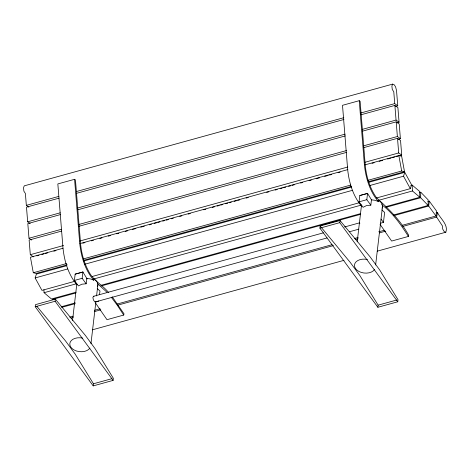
<?xml version="1.0" encoding="UTF-8"?>
<svg xmlns="http://www.w3.org/2000/svg" width="470" height="470" viewBox="0 0 470 470"><rect width="100%" height="100%" fill="white"/><g stroke="black" fill="none" stroke-linecap="round" stroke-linejoin="round"><path stroke-width="0.7" d="M393.466 215.013L428.117 205.449L420.679 197.735L420.721 192.165L419.311 192.553M428.117 205.449L428.158 199.879L420.721 192.165M35.232 306.751L35.479 304.642L55.36 299.149L85.364 335.404L95.028 348.593L113.346 378.279L113.1 380.395L93.213 385.888L35.232 306.751L55.113 301.258L55.36 299.149M97.59 286.271A10.51 6.95 6.7 0 0 95.146 279.873L93.747 278.992L93.618 280.096L90.44 278.916L86.797 278.452L86.169 283.786L81.821 284.209L78.425 285.925L74.407 280.443L75.147 274.139L82.89 271.995L87.15 278.974M72.527 320.475L76.792 284.174L76.874 284.72C68.315 274.556 64.39 261.191 62.998 248.16L57.839 183.929L74.583 179.305L75.447 179.928L80.605 244.095C81.545 254.305 84.565 264.369 89.723 273.246C94.353 281.219 103.03 285.466 108.67 292.593M86.169 283.786L82.15 278.305L82.89 271.995M90.969 343.605L95.892 301.699M96.567 295.918L97.842 285.079M99.552 294.596L99.969 291.024L97.208 288.51M93.213 385.888L93.46 383.773L75.147 354.08L65.483 340.891L36.866 306.317M319.894 228.138L320.14 226.023L340.027 220.536L370.031 256.784L379.695 269.974L398.008 299.666L397.761 301.775L377.874 307.268L319.894 228.138L339.775 222.645L340.027 220.536M359.068 201.83L359.809 195.52L367.558 193.382L371.459 199.838L370.83 205.173L366.482 205.596L363.087 207.311L359.068 201.83L366.812 199.691L367.558 193.382M357.194 241.862L361.459 205.56L361.536 206.107M375.63 264.992L382.504 206.465M380.641 223.18L383.455 222.404L384.63 212.411L381.875 209.896M377.874 307.268L378.127 305.159L359.809 275.467L350.144 262.278L320.14 226.023M402.056 225.365L435.995 215.994L428.693 206.03L429.269 201.101L427.859 201.495M435.995 215.994L436.571 211.065L429.269 201.101M359.726 223.655L359.803 223.156M437.476 212.534C440.255 218.679 448.639 224.689 445.819 232.215L444.268 231.716L442.681 229.043L442.423 225.953L436.642 217.081L437.476 212.534L436.066 212.922M95.804 303.444L106.978 319.676L123.722 315.053L124.004 313.819L112.248 296.823M380.048 224.308L391.639 241.063L408.383 236.439L408.665 235.206C400.587 220.512 388.643 208.845 376.464 197.682C369.825 188.276 366.394 176.861 365.266 165.481L360.114 101.309L359.25 100.692L342.507 105.315L347.665 169.547C349.063 182.689 353.052 196.178 361.765 206.377M95.498 301.505L95.369 301.834M75.165 281.201L41.936 290.384L35.144 277.946L36.396 274.092L66.799 265.691M376.382 198.017L410.316 188.646L403.53 176.209L404.782 172.355L368.721 182.313M410.316 188.646L411.567 184.786L404.782 172.355M397.755 105.791L396.521 90.498L395.57 86.785L394.195 84.759L392.65 84.112L391.886 86.039L392.274 89.453L393.778 91.773L394.73 103.623L397.755 105.791L395.628 106.379M392.65 84.112L24.264 185.85L23.5 187.777L23.894 191.19L25.392 193.511L26.344 205.361L28.864 207.17M26.344 205.361L58.868 196.378M76.545 191.496L343.823 117.682M360.79 112.994L394.73 103.623M59.014 198.17L26.49 207.153L27.665 221.805L30.186 223.614M76.692 193.287L343.964 119.474M360.937 114.792L394.876 105.415L397.896 107.589L399.071 122.235L396.95 122.823M27.665 221.805L60.189 212.822M77.162 208.134L345.139 134.126M362.112 129.438L396.051 120.067L399.071 122.235M60.336 214.614L27.812 223.597L28.987 238.249L31.508 240.058M78.014 209.732L345.286 135.924M362.253 131.236L396.192 121.859L399.218 124.033L400.393 138.685L398.272 139.267M28.987 238.249L61.511 229.266M78.484 224.578L346.461 150.57M363.433 145.888L397.373 136.512L400.393 138.685M61.658 231.064L29.128 240.047L30.309 254.693L33.329 256.867M78.625 226.376L346.607 152.368M363.574 147.68L397.514 138.309L400.54 140.477L401.715 155.129L399.594 155.717M30.309 254.693L63.538 245.516M79.8 241.028L347.782 167.014M364.755 162.332L398.689 152.956L401.715 155.129M62.962 248.278L30.438 257.26L33.3 272.735L36.125 273.434L67.239 264.839M79.935 243.589L347.912 169.582M364.885 164.894L398.824 155.523L401.65 156.222L404.511 171.697L368.451 181.655M36.866 255.886L38.986 255.304M41.818 254.523L43.939 253.935M45.349 253.547L47.47 252.96M53.839 251.203L55.959 250.616M82.826 243.196L84.947 242.608M91.309 240.851L93.43 240.264M99.793 238.507L101.919 237.926M108.282 236.163L110.403 235.582M116.766 233.825L118.887 233.238M125.249 231.481L127.37 230.893M132.323 229.525L135.853 228.549M140.806 227.186L144.343 226.205M149.29 224.842L151.411 224.255M154.242 223.473L156.363 222.886M157.773 222.498L159.894 221.911M162.726 221.129L164.847 220.542M166.263 220.154L168.383 219.566M171.209 218.785L173.33 218.203M179.693 216.441L181.814 215.859M188.182 214.103L190.303 213.515M203.733 209.802L205.854 209.221M212.223 207.464L214.344 206.876M217.169 206.095L219.29 205.508M220.706 205.12L222.827 204.532M225.653 203.751L227.774 203.163M229.19 202.776L231.311 202.188M234.136 201.407L236.263 200.819M237.673 200.432L239.794 199.844M246.157 198.087L248.283 197.5M266.666 192.424L268.787 191.836M275.15 190.08L277.271 189.498M280.096 188.717L282.217 188.129M283.633 187.742L285.754 187.154M288.586 186.373L290.707 185.785M292.117 185.397L294.238 184.81M300.606 183.053L302.727 182.466M309.09 180.709L311.211 180.122M316.157 178.759L319.694 177.778M324.647 176.415L328.178 175.439M329.593 175.046L331.714 174.458M338.077 172.701L340.198 172.114M372.017 163.331L374.138 162.743M379.09 161.375L382.627 160.399M387.574 159.036L391.111 158.055M392.521 157.667L394.647 157.08M396.057 156.692L398.178 156.105M33.3 272.735L66.534 263.558M83.507 258.87L350.779 185.057M367.746 180.374L401.686 170.998L404.511 171.697M84.206 260.157L351.484 186.343M83.772 261.009L351.748 186.995M35.144 277.946L67.674 268.963M84.641 264.281L352.623 190.274M369.59 185.585L403.53 176.209M82.92 272.06L75.147 274.139M367.587 193.446L359.809 195.52M410.762 185.491L412.178 185.104L419.587 191.384L419.857 197.253L385.917 206.624M74.407 280.443L82.15 278.305M92.138 276.519L359.409 202.705M43.927 289.773L44.068 292.704L76.592 283.721M93.559 279.033L361.542 205.026M377.804 200.537L412.448 190.967L419.857 197.253M76.222 292.152L51.471 298.985L44.068 292.704M100.968 285.319L360.461 213.656M52.293 299.472L75.629 293.027M101.085 285.995L360.578 214.332M386.035 207.305L420.679 197.735M323.384 232.832L93.624 296.282L92.89 297.346L93.26 299.396A2.99 1.416 68.4 0 0 94.376 301.264A2.99 0.917 80.2 0 0 95.157 301.987L327.038 237.949M344.592 226.975L359.438 222.874M61.147 306.793L75.288 302.886M61.723 307.374L75.159 303.661M394.753 215.401L428.693 206.03M349.662 231.698L358.851 229.16M95.98 301.799L98.794 301.017M69.73 317.144L73.267 316.169M94.476 310.306L100.133 308.749M117.106 304.061L332.055 244.7M354.68 238.449L358.216 237.473M378.72 231.81L384.378 230.247M71.082 318.037L73.208 317.45M94.417 311.592L100.78 309.836M117.753 305.147L333.406 245.593M355.326 239.536L358.158 238.754M379.366 232.897L385.729 231.14M402.702 226.452L436.642 217.081M92.285 329.852L344.005 260.333M377.234 251.156L445.819 232.215M93.46 383.773L111.972 378.661M378.127 305.159L396.639 300.048M371.459 199.838L375.101 200.302L378.279 201.483L378.409 200.379L379.807 201.26A10.51 6.95 6.7 0 1 382.016 208.222M381.658 204.609C392.844 213.098 401.016 224.66 408.383 236.439M97.519 283.674L106.802 292.076M378.509 201.753C369.796 191.554 365.807 178.065 364.409 164.923L359.25 100.692M93.847 280.373C85.135 270.168 81.146 256.679 79.747 243.536L74.583 179.305M111.302 297.246L117.065 304.924L123.722 315.053M366.812 199.691L370.83 205.173M381.047 219.114L383.455 222.404M339.775 222.645L397.761 301.775M55.113 301.258L113.1 380.395M398.824 155.523L401.686 170.998M394.876 105.415L396.051 120.067M396.192 121.859L397.373 136.512M397.514 138.309L398.689 152.956M412.178 185.104L412.448 190.967M89.905 348.082A10.51 6.95 6.7 0 1 76.686 351.066A10.51 6.95 6.7 0 1 70.247 342.043A10.51 6.95 6.7 0 1 82.808 338.142M374.566 269.469A10.51 6.95 6.7 0 1 361.354 272.453A10.51 6.95 6.7 0 1 354.909 263.429A10.51 6.95 6.7 0 1 367.47 259.528M93.63 296.223A2.99 1.416 68.4 0 1 94.018 296.235"/></g></svg>
